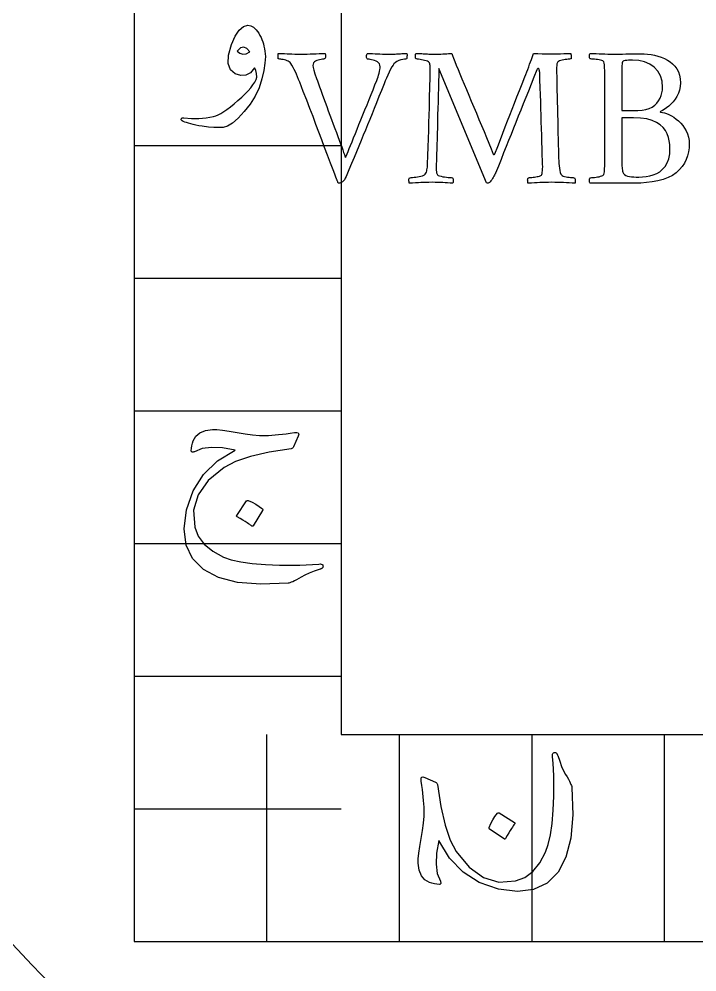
# Model space of a CAD drawing. Header units: millimetres. Extents: x -65 to 65, y -65 to 75.
# Drawn here: x -32 to -19.28, y -30.41 to -12.55 of the extents above; entities that cross this region are included whole.
import ezdxf

# ---------------------------------------------------------------- set-up
doc = ezdxf.new("R2010")
doc.units = ezdxf.units.MM
for name, color, linetype in [('CUT_OUTER', 1, 'Continuous'), ('ENGRAVE', 7, 'Continuous'), ('TEXT', 5, 'Continuous')]:
    doc.layers.add(name, color=color, linetype=linetype)

msp = doc.modelspace()

# ---------------------------------------------------------------- linework, layer by layer
at = {"layer": 'CUT_OUTER'}
msp.add_arc((-0.0001, -0.0002), 64.9998, 178.916906, 2.285404, dxfattribs=at)
at = {"layer": 'ENGRAVE'}
for points in [[(-29.835, 0), (-29.835, -29.835), (29.835, -29.835), (29.835, 0)], [(-25.9565, 0), (-25.9565, -25.9565), (25.9565, -25.9565), (25.9565, 0)], [(-29.835, -14.9175), (-25.9565, -14.9175)], [(-29.835, -17.4038), (-25.9565, -17.4038)], [(-29.835, -19.89), (-25.9565, -19.89)], [(-29.835, -22.3763), (-25.9565, -22.3763)], [(-29.835, -24.8625), (-25.9565, -24.8625)], [(-27.3488, -29.835), (-27.3488, -25.9565)], [(-24.8625, -29.835), (-24.8625, -25.9565)], [(-22.3763, -29.835), (-22.3763, -25.9565)], [(-19.89, -29.835), (-19.89, -25.9565)], [(-29.835, -27.3488), (-25.9565, -27.3488)]]:
    msp.add_lwpolyline(points, dxfattribs=at)
for radius in [63.7, 63.7, 61.9938, 58.825, 58.825, 56.3225, 51.675, 51.675, 48.945, 43.875, 43.875]:
    msp.add_circle((0, 0), radius, dxfattribs=at)
at = {"layer": 'TEXT'}
for points in [[(-28.0121, -13.0258), (-27.9436, -12.8667), (-27.8695, -12.7536), (-27.7897, -12.6866), (-27.7043, -12.6654), (-27.6508, -12.6748), (-27.5992, -12.703), (-27.5495, -12.7499), (-27.5016, -12.8156), (-27.4786, -12.8536), (-27.4584, -12.8925), (-27.4411, -12.9324), (-27.4265, -12.9732), (-27.4141, -13.0152), (-27.4031, -13.0586), (-27.3935, -13.1034), (-27.3853, -13.1496), (-27.3775, -13.2526), (-27.3843, -13.3739), (-27.4057, -13.5135), (-27.4416, -13.6714), (-27.4946, -13.8349), (-27.5673, -13.9913), (-27.6597, -14.1408), (-27.7719, -14.2832), (-27.8894, -14.4073), (-27.9943, -14.4981), (-28.0864, -14.5555), (-28.166, -14.5797), (-28.2471, -14.5839), (-28.3405, -14.5816), (-28.4461, -14.5727), (-28.5638, -14.5572), (-28.6235, -14.5474), (-28.6788, -14.537), (-28.7296, -14.5259), (-28.7759, -14.514), (-28.818, -14.5019), (-28.8561, -14.4901), (-28.8903, -14.4785), (-28.9204, -14.4671), (-28.9382, -14.4572), (-28.9504, -14.4464), (-28.957, -14.4347), (-28.9579, -14.422), (-28.9521, -14.4094), (-28.942, -14.4014), (-28.9277, -14.3981), (-28.9092, -14.3995), (-28.7644, -14.4136), (-28.623, -14.4145), (-28.4848, -14.4023), (-28.3499, -14.377), (-28.3083, -14.3641), (-28.2622, -14.3442), (-28.2116, -14.3172), (-28.1566, -14.2832), (-28.0971, -14.2421), (-28.0332, -14.194), (-27.9648, -14.1389), (-27.892, -14.0767), (-27.8207, -14.0125), (-27.7568, -13.951), (-27.7005, -13.8923), (-27.6518, -13.8365), (-27.6107, -13.7833), (-27.5776, -13.7324), (-27.5525, -13.6838), (-27.5354, -13.6376), (-27.5452, -13.5677), (-27.556, -13.5156), (-27.5678, -13.4813), (-27.5804, -13.4649), (-27.6567, -13.5548), (-27.7428, -13.6029), (-27.8387, -13.6092), (-27.9445, -13.5738), (-28.0318, -13.4973), (-28.0721, -13.3805), (-28.0656, -13.2233), (-28.0121, -13.0258)], [(-27.6705, -13.1646), (-27.7259, -13.0976), (-27.7831, -13.0727), (-27.8422, -13.09), (-27.9032, -13.1496), (-27.8535, -13.19), (-27.7981, -13.2059), (-27.7371, -13.1975), (-27.6705, -13.1646)], [(-26.7108, -13.2059), (-26.6512, -13.2056), (-26.5926, -13.2045), (-26.5349, -13.2028), (-26.4781, -13.2003), (-26.422, -13.1976), (-26.3664, -13.1951), (-26.3113, -13.1929), (-26.2566, -13.1909), (-26.2535, -13.2002), (-26.2515, -13.213), (-26.2506, -13.2293), (-26.251, -13.2491), (-26.2525, -13.2682), (-26.2552, -13.2824), (-26.2591, -13.2917), (-26.2641, -13.296), (-26.2741, -13.2966), (-26.289, -13.2984), (-26.3088, -13.3013), (-26.3336, -13.3054), (-26.3604, -13.311), (-26.3866, -13.3185), (-26.412, -13.3279), (-26.4368, -13.3392), (-26.4581, -13.3531), (-26.4734, -13.3706), (-26.4825, -13.3916), (-26.4856, -13.4161), (-26.4814, -13.4541), (-26.4687, -13.5081), (-26.4476, -13.578), (-26.418, -13.6639), (-26.4017, -13.7085), (-26.3828, -13.76), (-26.3614, -13.8183), (-26.3373, -13.8834), (-26.3114, -13.9537), (-26.2843, -14.0275), (-26.256, -14.1048), (-26.2266, -14.1856), (-26.1965, -14.2682), (-26.1661, -14.3507), (-26.1355, -14.4333), (-26.1046, -14.5159), (-26.0744, -14.5968), (-26.0455, -14.6745), (-26.0181, -14.7488), (-25.992, -14.8199), (-25.9678, -14.8862), (-25.946, -14.9461), (-25.9266, -14.9997), (-25.9094, -15.047), (-25.8952, -15.0861), (-25.8846, -15.115), (-25.8774, -15.1339), (-25.8738, -15.1427), (-25.8679, -15.1299), (-25.8578, -15.1066), (-25.8435, -15.0727), (-25.825, -15.0282), (-25.803, -14.9751), (-25.7785, -14.9152), (-25.7514, -14.8484), (-25.7218, -14.7749), (-25.69, -14.6959), (-25.6565, -14.613), (-25.6215, -14.5261), (-25.5848, -14.4352), (-25.5471, -14.3419), (-25.5092, -14.248), (-25.4711, -14.1533), (-25.4327, -14.058), (-25.3949, -13.9637), (-25.3581, -13.8722), (-25.3226, -13.7835), (-25.2882, -13.6976), (-25.2756, -13.6653), (-25.2638, -13.6319), (-25.2531, -13.5977), (-25.2432, -13.5625), (-25.235, -13.5283), (-25.2291, -13.4968), (-25.2256, -13.4682), (-25.2244, -13.4424), (-25.2276, -13.4142), (-25.2371, -13.3899), (-25.2529, -13.3692), (-25.2751, -13.3523), (-25.3009, -13.3385), (-25.3277, -13.327), (-25.3553, -13.3178), (-25.384, -13.311), (-25.4108, -13.3061), (-25.4332, -13.3026), (-25.4512, -13.3005), (-25.4647, -13.2998), (-25.4712, -13.2938), (-25.4759, -13.2833), (-25.4787, -13.2685), (-25.4797, -13.2491), (-25.4787, -13.2293), (-25.4759, -13.213), (-25.4712, -13.2002), (-25.4647, -13.1909), (-25.4147, -13.1929), (-25.3661, -13.1951), (-25.319, -13.1976), (-25.2732, -13.2003), (-25.2275, -13.2028), (-25.1803, -13.2045), (-25.1318, -13.2056), (-25.0818, -13.2059), (-25.0409, -13.2058), (-25.0044, -13.2055), (-24.9724, -13.2049), (-24.9448, -13.2041), (-24.9196, -13.203), (-24.8946, -13.2017), (-24.8699, -13.2002), (-24.8453, -13.1984), (-24.8195, -13.1965), (-24.7909, -13.1947), (-24.7595, -13.1928), (-24.7252, -13.1909), (-24.7222, -13.2003), (-24.7205, -13.2134), (-24.7203, -13.2303), (-24.7215, -13.251), (-24.7236, -13.2707), (-24.7262, -13.2848), (-24.7292, -13.2932), (-24.7327, -13.296), (-24.7476, -13.2972), (-24.7698, -13.3007), (-24.7992, -13.3066), (-24.836, -13.3148), (-24.8743, -13.3265), (-24.9087, -13.3429), (-24.9391, -13.364), (-24.9654, -13.3899), (-24.9836, -13.4134), (-25.0044, -13.4466), (-25.0277, -13.4894), (-25.0537, -13.5419), (-25.08, -13.5985), (-25.1048, -13.654), (-25.1279, -13.7083), (-25.1494, -13.7614), (-25.199, -13.8846), (-25.2465, -14.0026), (-25.2919, -14.1154), (-25.3352, -14.2231), (-25.3772, -14.3273), (-25.4187, -14.4296), (-25.4597, -14.53), (-25.5003, -14.6285), (-25.541, -14.727), (-25.5824, -14.8274), (-25.6245, -14.9297), (-25.6673, -15.0339), (-25.7119, -15.1418), (-25.7593, -15.2553), (-25.8095, -15.3745), (-25.8625, -15.4993), (-25.8779, -15.5321), (-25.894, -15.5593), (-25.9107, -15.5809), (-25.9282, -15.5969), (-25.9461, -15.6084), (-25.9643, -15.6166), (-25.9827, -15.6215), (-26.0014, -15.6231), (-26.0068, -15.6216), (-26.0117, -15.617), (-26.0162, -15.6094), (-26.0202, -15.5987), (-26.0239, -15.5874), (-26.0277, -15.5776), (-26.0314, -15.5695), (-26.0352, -15.5631), (-26.0961, -15.4025), (-26.1548, -15.2473), (-26.2115, -15.0975), (-26.266, -14.9532), (-26.3197, -14.8109), (-26.3739, -14.6674), (-26.4286, -14.5228), (-26.4837, -14.377), (-26.5408, -14.2269), (-26.6015, -14.0692), (-26.6656, -13.9041), (-26.7333, -13.7314), (-26.7538, -13.6784), (-26.7741, -13.6282), (-26.7942, -13.5808), (-26.814, -13.5362), (-26.8343, -13.494), (-26.8558, -13.4537), (-26.8784, -13.4152), (-26.9022, -13.3786), (-26.9135, -13.3643), (-26.9285, -13.3514), (-26.9473, -13.3399), (-26.9698, -13.3298), (-26.9941, -13.3211), (-27.0181, -13.3138), (-27.0419, -13.308), (-27.0655, -13.3035), (-27.0874, -13.3002), (-27.1063, -13.2979), (-27.1221, -13.2965), (-27.1349, -13.296), (-27.1366, -13.2928), (-27.1377, -13.2833), (-27.1385, -13.2675), (-27.1387, -13.2453), (-27.1385, -13.2229), (-27.1377, -13.2064), (-27.1366, -13.1957), (-27.1349, -13.1909), (-27.0738, -13.1929), (-27.0181, -13.1951), (-26.9678, -13.1976), (-26.9229, -13.2003), (-26.8779, -13.2028), (-26.8276, -13.2045), (-26.7719, -13.2056), (-26.7108, -13.2059)], [(-24.1772, -13.2059), (-24.1317, -13.2056), (-24.089, -13.2045), (-24.0491, -13.2028), (-24.0121, -13.2003), (-23.9771, -13.1976), (-23.9436, -13.1951), (-23.9114, -13.1929), (-23.8807, -13.1909), (-23.867, -13.2315), (-23.8483, -13.2819), (-23.8248, -13.3422), (-23.7963, -13.4124), (-23.7639, -13.4908), (-23.7287, -13.5761), (-23.6907, -13.6682), (-23.6499, -13.7671), (-23.6068, -13.8709), (-23.5621, -13.9777), (-23.5158, -14.0876), (-23.4678, -14.2006), (-23.4193, -14.315), (-23.3712, -14.4291), (-23.3236, -14.543), (-23.2764, -14.6566), (-23.2304, -14.7682), (-23.1863, -14.8757), (-23.1441, -14.9793), (-23.1037, -15.0789), (-23.1014, -15.0822), (-23.0981, -15.0845), (-23.0939, -15.0859), (-23.0887, -15.0864), (-23.0836, -15.0855), (-23.0793, -15.0827), (-23.0761, -15.078), (-23.0737, -15.0714), (-23.0207, -14.9359), (-22.9705, -14.8072), (-22.9231, -14.6854), (-22.8785, -14.5703), (-22.8353, -14.4586), (-22.7917, -14.347), (-22.748, -14.2353), (-22.704, -14.1236), (-22.6588, -14.0091), (-22.6116, -13.8886), (-22.5622, -13.7623), (-22.5107, -13.6301), (-22.4936, -13.586), (-22.476, -13.54), (-22.4579, -13.4921), (-22.4394, -13.4424), (-22.4213, -13.3934), (-22.4047, -13.3476), (-22.3894, -13.3052), (-22.3756, -13.266), (-22.3641, -13.2331), (-22.3559, -13.2097), (-22.3509, -13.1956), (-22.3493, -13.1909), (-22.2651, -13.1958), (-22.1888, -13.1994), (-22.1206, -13.2015), (-22.0603, -13.2022), (-22.01, -13.2019), (-21.9566, -13.2012), (-21.9002, -13.2001), (-21.8407, -13.1984), (-21.7831, -13.1965), (-21.7323, -13.1947), (-21.6883, -13.1928), (-21.6512, -13.1909), (-21.6493, -13.1973), (-21.6474, -13.2087), (-21.6455, -13.2254), (-21.6437, -13.2472), (-21.642, -13.2686), (-21.6408, -13.2838), (-21.6401, -13.293), (-21.6399, -13.296), (-21.655, -13.2965), (-21.6742, -13.2979), (-21.6973, -13.3002), (-21.7244, -13.3035), (-21.7531, -13.3077), (-21.7811, -13.3129), (-21.8085, -13.319), (-21.8351, -13.326), (-21.8588, -13.3338), (-21.8773, -13.342), (-21.8907, -13.3507), (-21.8989, -13.3598), (-21.9041, -13.3739), (-21.9083, -13.3899), (-21.9116, -13.4077), (-21.9139, -13.4274), (-21.9155, -13.4476), (-21.9167, -13.4668), (-21.9174, -13.4851), (-21.9177, -13.5025), (-21.9158, -13.5555), (-21.9139, -13.6207), (-21.912, -13.6981), (-21.9102, -13.7877), (-21.9082, -13.8864), (-21.9059, -13.9909), (-21.9035, -14.1012), (-21.9008, -14.2175), (-21.898, -14.3363), (-21.8951, -14.4544), (-21.8923, -14.5718), (-21.8895, -14.6885), (-21.8868, -14.8016), (-21.8843, -14.9081), (-21.8821, -15.0081), (-21.8801, -15.1014), (-21.878, -15.1533), (-21.8754, -15.2037), (-21.8724, -15.2527), (-21.8689, -15.3004), (-21.8639, -15.3454), (-21.8567, -15.3867), (-21.847, -15.4242), (-21.8351, -15.458), (-21.8266, -15.4703), (-21.8126, -15.481), (-21.7929, -15.49), (-21.7675, -15.4974), (-21.7393, -15.5035), (-21.7107, -15.5087), (-21.682, -15.5129), (-21.653, -15.5162), (-21.6266, -15.5186), (-21.6057, -15.5204), (-21.5901, -15.5215), (-21.5798, -15.5218), (-21.5734, -15.5355), (-21.5691, -15.5504), (-21.5668, -15.5665), (-21.5667, -15.5837), (-21.5678, -15.5998), (-21.5691, -15.6124), (-21.5706, -15.6214), (-21.5723, -15.6269), (-21.6264, -15.6233), (-21.6798, -15.6199), (-21.7324, -15.6167), (-21.7844, -15.6138), (-21.8371, -15.6113), (-21.8919, -15.6095), (-21.9487, -15.6085), (-22.0077, -15.6081), (-22.0694, -15.6085), (-22.1269, -15.6095), (-22.1802, -15.6113), (-22.2292, -15.6138), (-22.2782, -15.6167), (-22.3315, -15.6199), (-22.3889, -15.6233), (-22.4506, -15.6269), (-22.4525, -15.6213), (-22.4544, -15.6119), (-22.4563, -15.5987), (-22.4582, -15.5819), (-22.4591, -15.564), (-22.4582, -15.5481), (-22.4553, -15.534), (-22.4506, -15.5218), (-22.4377, -15.5215), (-22.4216, -15.5204), (-22.4021, -15.5186), (-22.3793, -15.5162), (-22.3549, -15.5131), (-22.3305, -15.5096), (-22.3061, -15.5056), (-22.2817, -15.5012), (-22.259, -15.4964), (-22.2395, -15.4913), (-22.2233, -15.486), (-22.2104, -15.4805), (-22.2017, -15.4723), (-22.1945, -15.4589), (-22.1886, -15.4404), (-22.1842, -15.4167), (-22.1809, -15.3914), (-22.1785, -15.3679), (-22.1771, -15.3463), (-22.1766, -15.3266), (-22.1769, -15.3045), (-22.1776, -15.2792), (-22.1788, -15.251), (-22.1804, -15.2197), (-22.182, -15.1883), (-22.1832, -15.1601), (-22.1839, -15.1348), (-22.1842, -15.1127), (-22.1879, -14.9807), (-22.1917, -14.8513), (-22.1954, -14.7245), (-22.1992, -14.6003), (-22.2029, -14.4767), (-22.2067, -14.3517), (-22.2104, -14.2252), (-22.2142, -14.0974), (-22.2182, -13.9664), (-22.2226, -13.8304), (-22.2276, -13.6895), (-22.2329, -13.5437), (-22.2334, -13.5369), (-22.2348, -13.5278), (-22.2372, -13.5163), (-22.2405, -13.5025), (-22.2449, -13.4893), (-22.2508, -13.4799), (-22.258, -13.4743), (-22.2667, -13.4724), (-22.2707, -13.4741), (-22.2752, -13.479), (-22.2801, -13.4872), (-22.2855, -13.4987), (-22.3407, -13.6369), (-22.3939, -13.7699), (-22.4449, -13.8977), (-22.4938, -14.0204), (-22.5413, -14.1395), (-22.5881, -14.2564), (-22.6342, -14.3713), (-22.6796, -14.484), (-22.7248, -14.5961), (-22.7702, -14.7092), (-22.8158, -14.8232), (-22.8616, -14.9381), (-22.9084, -15.0558), (-22.9569, -15.1779), (-23.007, -15.3045), (-23.0587, -15.4355), (-23.0636, -15.4449), (-23.0709, -15.458), (-23.0805, -15.4749), (-23.0925, -15.4955), (-23.1057, -15.5177), (-23.1192, -15.5392), (-23.1329, -15.5599), (-23.1469, -15.58), (-23.1606, -15.5975), (-23.1737, -15.6105), (-23.186, -15.619), (-23.1976, -15.6231), (-23.202, -15.6243), (-23.2079, -15.6241), (-23.2152, -15.6224), (-23.2239, -15.6194), (-23.2257, -15.6178), (-23.2276, -15.6166), (-23.2295, -15.6159), (-23.2314, -15.6156), (-24.1247, -13.4762), (-24.1268, -13.5972), (-24.1294, -13.7202), (-24.1324, -13.845), (-24.1359, -13.9716), (-24.1396, -14.0983), (-24.143, -14.2231), (-24.1461, -14.346), (-24.1491, -14.4671), (-24.1519, -14.5843), (-24.1547, -14.6956), (-24.1575, -14.801), (-24.1603, -14.9006), (-24.163, -14.9926), (-24.1655, -15.0751), (-24.1677, -15.1483), (-24.1697, -15.2121), (-24.1714, -15.2646), (-24.1725, -15.3036), (-24.1732, -15.3293), (-24.1735, -15.3416), (-24.1732, -15.3551), (-24.1725, -15.3693), (-24.1714, -15.3842), (-24.1697, -15.3998), (-24.1676, -15.4152), (-24.165, -15.4294), (-24.162, -15.4424), (-24.1585, -15.4542), (-24.1494, -15.4667), (-24.1336, -15.4777), (-24.111, -15.4873), (-24.0815, -15.4955), (-24.0486, -15.5024), (-24.0154, -15.5082), (-23.9819, -15.5128), (-23.9483, -15.5162), (-23.9178, -15.5186), (-23.8938, -15.5204), (-23.8765, -15.5215), (-23.8657, -15.5218), (-23.8594, -15.531), (-23.8554, -15.5434), (-23.8537, -15.5591), (-23.8544, -15.5781), (-23.8563, -15.5966), (-23.8582, -15.6109), (-23.8601, -15.621), (-23.8619, -15.6269), (-23.9145, -15.6233), (-23.9633, -15.6199), (-24.0083, -15.6167), (-24.0496, -15.6138), (-24.0916, -15.6113), (-24.1388, -15.6095), (-24.1911, -15.6085), (-24.2485, -15.6081), (-24.3098, -15.6085), (-24.3658, -15.6095), (-24.4167, -15.6113), (-24.4625, -15.6138), (-24.5082, -15.6167), (-24.5591, -15.6199), (-24.6152, -15.6233), (-24.6764, -15.6269), (-24.6783, -15.6213), (-24.6802, -15.6119), (-24.6821, -15.5987), (-24.6839, -15.5819), (-24.6849, -15.564), (-24.6839, -15.5481), (-24.6811, -15.534), (-24.6764, -15.5218), (-24.6625, -15.5213), (-24.6431, -15.5199), (-24.6184, -15.5176), (-24.5882, -15.5143), (-24.5555, -15.5101), (-24.523, -15.5049), (-24.4908, -15.4988), (-24.4587, -15.4918), (-24.4299, -15.4838), (-24.4071, -15.4749), (-24.3905, -15.465), (-24.3799, -15.4542), (-24.3679, -15.4351), (-24.3583, -15.4153), (-24.3511, -15.3948), (-24.3461, -15.3735), (-24.3426, -15.3509), (-24.3396, -15.3262), (-24.337, -15.2993), (-24.3349, -15.2703), (-24.3294, -15.1068), (-24.3241, -14.9466), (-24.319, -14.7896), (-24.3142, -14.636), (-24.3098, -14.4878), (-24.3058, -14.3474), (-24.3023, -14.2148), (-24.2992, -14.0899), (-24.2965, -13.9744), (-24.2941, -13.8703), (-24.2918, -13.7774), (-24.2898, -13.6958), (-24.2882, -13.6276), (-24.287, -13.5752), (-24.2863, -13.5385), (-24.2861, -13.5175), (-24.2862, -13.4971), (-24.2865, -13.4771), (-24.2871, -13.4576), (-24.288, -13.4386), (-24.2895, -13.4203), (-24.2922, -13.403), (-24.296, -13.3866), (-24.3011, -13.3711), (-24.3078, -13.3602), (-24.3203, -13.35), (-24.3387, -13.3405), (-24.363, -13.3317), (-24.3905, -13.3237), (-24.4184, -13.3167), (-24.4468, -13.3106), (-24.4756, -13.3054), (-24.5025, -13.3013), (-24.5249, -13.2984), (-24.5428, -13.2966), (-24.5563, -13.296), (-24.558, -13.2928), (-24.5591, -13.2833), (-24.5598, -13.2675), (-24.5601, -13.2453), (-24.5598, -13.2229), (-24.5591, -13.2064), (-24.558, -13.1957), (-24.5563, -13.1909), (-24.5153, -13.1928), (-24.4784, -13.1947), (-24.4458, -13.1965), (-24.4174, -13.1984), (-24.3912, -13.2002), (-24.3649, -13.2017), (-24.3386, -13.203), (-24.3123, -13.2041), (-24.2842, -13.2049), (-24.2523, -13.2055), (-24.2166, -13.2058), (-24.1772, -13.2059)], [(-20.3337, -13.1984), (-20.2713, -13.2002), (-20.208, -13.2055), (-20.1437, -13.2143), (-20.0785, -13.2266), (-20.0142, -13.2428), (-19.9527, -13.2632), (-19.8941, -13.2878), (-19.8383, -13.3167), (-19.7864, -13.3503), (-19.7397, -13.3894), (-19.6982, -13.4338), (-19.6618, -13.4837), (-19.6323, -13.5395), (-19.6112, -13.6019), (-19.5985, -13.6709), (-19.5943, -13.7464), (-19.5984, -13.8142), (-19.6107, -13.8787), (-19.6312, -13.94), (-19.66, -13.9979), (-19.6942, -14.0516), (-19.7313, -14.1002), (-19.7712, -14.1436), (-19.8139, -14.1818), (-19.8564, -14.2147), (-19.896, -14.2419), (-19.9324, -14.2635), (-19.9659, -14.2794), (-19.9701, -14.2832), (-19.9715, -14.2869), (-19.9701, -14.2907), (-19.9659, -14.2944), (-19.9307, -14.2987), (-19.8927, -14.3076), (-19.8519, -14.3212), (-19.8082, -14.3395), (-19.7633, -14.3623), (-19.7186, -14.3897), (-19.6742, -14.4215), (-19.6299, -14.4577), (-19.5878, -14.4982), (-19.5497, -14.5426), (-19.5156, -14.5911), (-19.4854, -14.6435), (-19.4608, -14.6996), (-19.4432, -14.7589), (-19.4326, -14.8216), (-19.4291, -14.8875), (-19.4325, -14.9649), (-19.4427, -15.0395), (-19.4597, -15.1113), (-19.4836, -15.1802), (-19.5158, -15.2464), (-19.5582, -15.3097), (-19.6106, -15.3703), (-19.6731, -15.428), (-19.7439, -15.4783), (-19.8251, -15.5204), (-19.9166, -15.5543), (-20.0184, -15.58), (-20.1252, -15.5991), (-20.2314, -15.6133), (-20.3372, -15.6226), (-20.4426, -15.6269), (-21.2871, -15.6269), (-21.2935, -15.618), (-21.2979, -15.6063), (-21.3001, -15.5917), (-21.3002, -15.5744), (-21.2987, -15.557), (-21.296, -15.5424), (-21.2921, -15.5307), (-21.2871, -15.5218), (-21.2735, -15.5215), (-21.2552, -15.5204), (-21.2322, -15.5186), (-21.2045, -15.5162), (-21.1748, -15.5128), (-21.1459, -15.5082), (-21.1176, -15.5024), (-21.09, -15.4955), (-21.066, -15.4878), (-21.0483, -15.4796), (-21.0369, -15.4709), (-21.0318, -15.4617), (-21.0252, -15.4376), (-21.0201, -15.4101), (-21.0167, -15.3794), (-21.015, -15.3454), (-21.0141, -15.309), (-21.0135, -15.2713), (-21.0132, -15.2321), (-21.0131, -15.1915), (-21.0131, -13.6263), (-21.0132, -13.5856), (-21.0135, -13.5461), (-21.0141, -13.5077), (-21.015, -13.4706), (-21.0167, -13.4357), (-21.0201, -13.4044), (-21.0252, -13.3766), (-21.0318, -13.3523), (-21.0369, -13.3418), (-21.0483, -13.3326), (-21.066, -13.3249), (-21.09, -13.3185), (-21.1176, -13.3133), (-21.1459, -13.3087), (-21.1748, -13.3048), (-21.2045, -13.3016), (-21.2322, -13.2992), (-21.2552, -13.2974), (-21.2735, -13.2964), (-21.2871, -13.296), (-21.2921, -13.2871), (-21.296, -13.2754), (-21.2987, -13.2608), (-21.3002, -13.2435), (-21.3001, -13.2261), (-21.2979, -13.2116), (-21.2935, -13.1998), (-21.2871, -13.1909), (-21.231, -13.1929), (-21.1754, -13.1951), (-21.1203, -13.1976), (-21.0656, -13.2003), (-21.0114, -13.2028), (-20.9577, -13.2045), (-20.9045, -13.2056), (-20.8517, -13.2059), (-20.7963, -13.2057), (-20.7391, -13.205), (-20.68, -13.2038), (-20.619, -13.2022), (-20.5547, -13.2005), (-20.4857, -13.1994), (-20.4121, -13.1987), (-20.3337, -13.1984)], [(-20.694, -14.2606), (-20.39, -14.2606), (-20.3114, -14.2567), (-20.2408, -14.2447), (-20.1782, -14.2248), (-20.1235, -14.1968), (-20.0762, -14.1627), (-20.0358, -14.1241), (-20.0021, -14.0811), (-19.9753, -14.0336), (-19.9547, -13.9835), (-19.9401, -13.9327), (-19.9313, -13.8812), (-19.9283, -13.829), (-19.9381, -13.7139), (-19.9673, -13.6127), (-20.016, -13.5253), (-20.0841, -13.4518), (-20.1682, -13.3935), (-20.2647, -13.3518), (-20.3737, -13.3269), (-20.4951, -13.3185), (-20.5142, -13.3188), (-20.5378, -13.3195), (-20.5658, -13.3206), (-20.5983, -13.3223), (-20.6294, -13.3256), (-20.6532, -13.3317), (-20.6698, -13.3406), (-20.679, -13.3523), (-20.6841, -13.3694), (-20.6879, -13.3908), (-20.6906, -13.4164), (-20.6922, -13.4462), (-20.693, -13.4785), (-20.6936, -13.5118), (-20.6939, -13.5461), (-20.694, -13.5813), (-20.694, -13.5885), (-20.694, -13.5954), (-20.694, -13.6017), (-20.694, -13.6076), (-20.694, -13.6132), (-20.694, -13.6188), (-20.694, -13.6244), (-20.694, -13.6301)], [(-20.694, -14.3995), (-20.694, -15.1953), (-20.6939, -15.2102), (-20.6936, -15.2286), (-20.693, -15.2505), (-20.6922, -15.276), (-20.6909, -15.3028), (-20.6889, -15.329), (-20.6862, -15.3544), (-20.6828, -15.3792), (-20.6788, -15.4015), (-20.6743, -15.4195), (-20.6694, -15.4334), (-20.664, -15.443), (-20.6414, -15.4634), (-20.6147, -15.4796), (-20.5841, -15.4915), (-20.5495, -15.4993), (-20.5112, -15.5042), (-20.4693, -15.5077), (-20.4239, -15.5098), (-20.375, -15.5105), (-20.3059, -15.508), (-20.2375, -15.5002), (-20.1698, -15.4873), (-20.1029, -15.4693), (-20.0389, -15.4438), (-19.9804, -15.4087), (-19.9273, -15.364), (-19.8795, -15.3097), (-19.8401, -15.2442), (-19.812, -15.1657), (-19.7951, -15.0743), (-19.7895, -14.97), (-19.7927, -14.9012), (-19.8026, -14.8335), (-19.819, -14.767), (-19.842, -14.7017), (-19.8743, -14.6396), (-19.9185, -14.583), (-19.9747, -14.5317), (-20.0428, -14.4859), (-20.1253, -14.4481), (-20.2244, -14.4211), (-20.3402, -14.4049), (-20.4726, -14.3995)], [(-26.7603, -20.3644), (-26.8504, -20.5671), (-26.8586, -20.5805), (-26.8682, -20.5906), (-26.8792, -20.5974), (-26.8917, -20.6009), (-27.3081, -20.6666), (-27.6564, -20.7473), (-27.9368, -20.843), (-28.1491, -20.9537), (-28.4468, -21.1965), (-28.638, -21.4632), (-28.7227, -21.7539), (-28.7008, -22.0685), (-28.6347, -22.2388), (-28.5225, -22.3894), (-28.3644, -22.5203), (-28.1603, -22.6315), (-28.017, -22.6812), (-27.8385, -22.7216), (-27.6248, -22.7525), (-27.3759, -22.7741), (-27.2436, -22.7804), (-27.1131, -22.7844), (-26.9846, -22.7861), (-26.8579, -22.7854), (-26.7336, -22.7826), (-26.6121, -22.7779), (-26.4933, -22.7713), (-26.3775, -22.7629), (-26.3502, -22.761), (-26.3287, -22.7629), (-26.3127, -22.7685), (-26.3024, -22.7779), (-26.2968, -22.7894), (-26.2949, -22.8013), (-26.2968, -22.8138), (-26.3024, -22.8267), (-26.3065, -22.8336), (-26.3113, -22.8393), (-26.3168, -22.8439), (-26.323, -22.8473), (-26.3297, -22.8502), (-26.3366, -22.8534), (-26.3438, -22.8568), (-26.3512, -22.8604), (-26.4593, -22.8949), (-26.5548, -22.9308), (-26.6376, -22.9681), (-26.7078, -23.0068), (-26.7527, -23.0347), (-26.7936, -23.0584), (-26.8306, -23.0779), (-26.8635, -23.0932), (-26.892, -23.1049), (-26.9156, -23.1138), (-26.9343, -23.1199), (-26.948, -23.1232), (-27.4613, -23.1422), (-27.8976, -23.1054), (-28.257, -23.0127), (-28.5394, -22.8642), (-28.7435, -22.6606), (-28.8641, -22.4063), (-28.9012, -22.1013), (-28.8547, -21.7457), (-28.7318, -21.3875), (-28.5394, -21.0823), (-28.2776, -20.8301), (-27.9464, -20.6309), (-28.181, -20.5861), (-28.3855, -20.5755), (-28.5601, -20.5992), (-28.7046, -20.6572), (-28.7173, -20.6619), (-28.729, -20.6647), (-28.7398, -20.6656), (-28.7496, -20.6647), (-28.7578, -20.6616), (-28.7637, -20.6562), (-28.7672, -20.6485), (-28.7684, -20.6384), (-28.7632, -20.5917), (-28.7553, -20.5455), (-28.7445, -20.4998), (-28.7309, -20.4545), (-28.683, -20.3665), (-28.607, -20.3015), (-28.5028, -20.2595), (-28.3705, -20.2405), (-28.2868, -20.2412), (-28.1819, -20.2509), (-28.0559, -20.2694), (-27.9089, -20.2968), (-27.7571, -20.3243), (-27.617, -20.3428), (-27.4887, -20.3524), (-27.3721, -20.3531), (-27.3161, -20.3507), (-27.2567, -20.347), (-27.1941, -20.3422), (-27.1281, -20.3363), (-27.0589, -20.3289), (-26.9865, -20.3198), (-26.9107, -20.3092), (-26.8316, -20.2968), (-26.7864, -20.2954), (-26.7594, -20.3062), (-26.7507, -20.3292), (-26.7603, -20.3644)], [(-27.7287, -21.5805), (-27.724, -21.5758), (-27.7174, -21.573), (-27.709, -21.5721), (-27.6987, -21.573), (-27.6257, -21.6026), (-27.557, -21.6387), (-27.4925, -21.6814), (-27.4322, -21.7307), (-27.4263, -21.7382), (-27.4237, -21.7457), (-27.4244, -21.7532), (-27.4284, -21.7607), (-27.6048, -22.0459), (-27.6114, -22.0528), (-27.6198, -22.0544), (-27.6302, -22.0509), (-27.6424, -22.0422), (-27.6529, -22.0347), (-27.6696, -22.0234), (-27.6923, -22.0084), (-27.7212, -21.9896), (-27.7566, -21.9671), (-27.7991, -21.9409), (-27.8486, -21.9108), (-27.9051, -21.877), (-27.9126, -21.8714), (-27.9164, -21.8658), (-27.9164, -21.8602), (-27.9126, -21.8545)], [(-24.3881, -26.7603), (-24.1854, -26.8504), (-24.172, -26.8586), (-24.1619, -26.8682), (-24.1551, -26.8792), (-24.1516, -26.8917), (-24.0859, -27.3081), (-24.0052, -27.6564), (-23.9095, -27.9368), (-23.7988, -28.1491), (-23.556, -28.4468), (-23.2893, -28.638), (-22.9986, -28.7227), (-22.684, -28.7008), (-22.5137, -28.6347), (-22.3631, -28.5225), (-22.2322, -28.3644), (-22.121, -28.1603), (-22.0713, -28.017), (-22.0309, -27.8385), (-22, -27.6248), (-21.9784, -27.3759), (-21.9721, -27.2436), (-21.9681, -27.1131), (-21.9664, -26.9846), (-21.9671, -26.8579), (-21.9699, -26.7336), (-21.9746, -26.6121), (-21.9812, -26.4933), (-21.9896, -26.3775), (-21.9915, -26.3502), (-21.9896, -26.3287), (-21.984, -26.3127), (-21.9746, -26.3024), (-21.9631, -26.2968), (-21.9512, -26.2949), (-21.9387, -26.2968), (-21.9258, -26.3024), (-21.9189, -26.3065), (-21.9132, -26.3113), (-21.9086, -26.3168), (-21.9052, -26.323), (-21.9023, -26.3297), (-21.8991, -26.3366), (-21.8957, -26.3438), (-21.8921, -26.3512), (-21.8576, -26.4593), (-21.8217, -26.5548), (-21.7844, -26.6376), (-21.7457, -26.7078), (-21.7178, -26.7527), (-21.6941, -26.7936), (-21.6746, -26.8306), (-21.6593, -26.8635), (-21.6476, -26.892), (-21.6387, -26.9156), (-21.6326, -26.9343), (-21.6293, -26.948), (-21.6103, -27.4613), (-21.6471, -27.8976), (-21.7398, -28.257), (-21.8883, -28.5394), (-22.0919, -28.7435), (-22.3462, -28.8641), (-22.6512, -28.9012), (-23.0068, -28.8547), (-23.365, -28.7318), (-23.6702, -28.5394), (-23.9224, -28.2776), (-24.1216, -27.9464), (-24.1664, -28.181), (-24.177, -28.3855), (-24.1533, -28.5601), (-24.0953, -28.7046), (-24.0906, -28.7173), (-24.0878, -28.729), (-24.0869, -28.7398), (-24.0878, -28.7496), (-24.0909, -28.7578), (-24.0963, -28.7637), (-24.104, -28.7672), (-24.1141, -28.7684), (-24.1608, -28.7632), (-24.207, -28.7553), (-24.2527, -28.7445), (-24.298, -28.7309), (-24.386, -28.683), (-24.451, -28.607), (-24.493, -28.5028), (-24.512, -28.3705), (-24.5113, -28.2868), (-24.5016, -28.1819), (-24.4831, -28.0559), (-24.4557, -27.9089), (-24.4282, -27.7571), (-24.4097, -27.617), (-24.4001, -27.4887), (-24.3994, -27.3721), (-24.4018, -27.3161), (-24.4055, -27.2567), (-24.4103, -27.1941), (-24.4162, -27.1281), (-24.4236, -27.0589), (-24.4327, -26.9865), (-24.4433, -26.9107), (-24.4557, -26.8316), (-24.4571, -26.7864), (-24.4463, -26.7594), (-24.4233, -26.7507), (-24.3881, -26.7603)], [(-23.172, -27.7287), (-23.1767, -27.724), (-23.1795, -27.7174), (-23.1804, -27.709), (-23.1795, -27.6987), (-23.1499, -27.6257), (-23.1138, -27.557), (-23.0711, -27.4925), (-23.0218, -27.4322), (-23.0143, -27.4263), (-23.0068, -27.4237), (-22.9993, -27.4244), (-22.9918, -27.4284), (-22.7066, -27.6048), (-22.6997, -27.6114), (-22.6981, -27.6198), (-22.7016, -27.6302), (-22.7103, -27.6424), (-22.7178, -27.6529), (-22.7291, -27.6696), (-22.7441, -27.6923), (-22.7629, -27.7212), (-22.7854, -27.7566), (-22.8116, -27.7991), (-22.8417, -27.8486), (-22.8755, -27.9051), (-22.8811, -27.9126), (-22.8867, -27.9164), (-22.8923, -27.9164), (-22.898, -27.9126)]]:
    msp.add_lwpolyline(points, close=True, dxfattribs=at)

doc.saveas('drawing.dxf')
